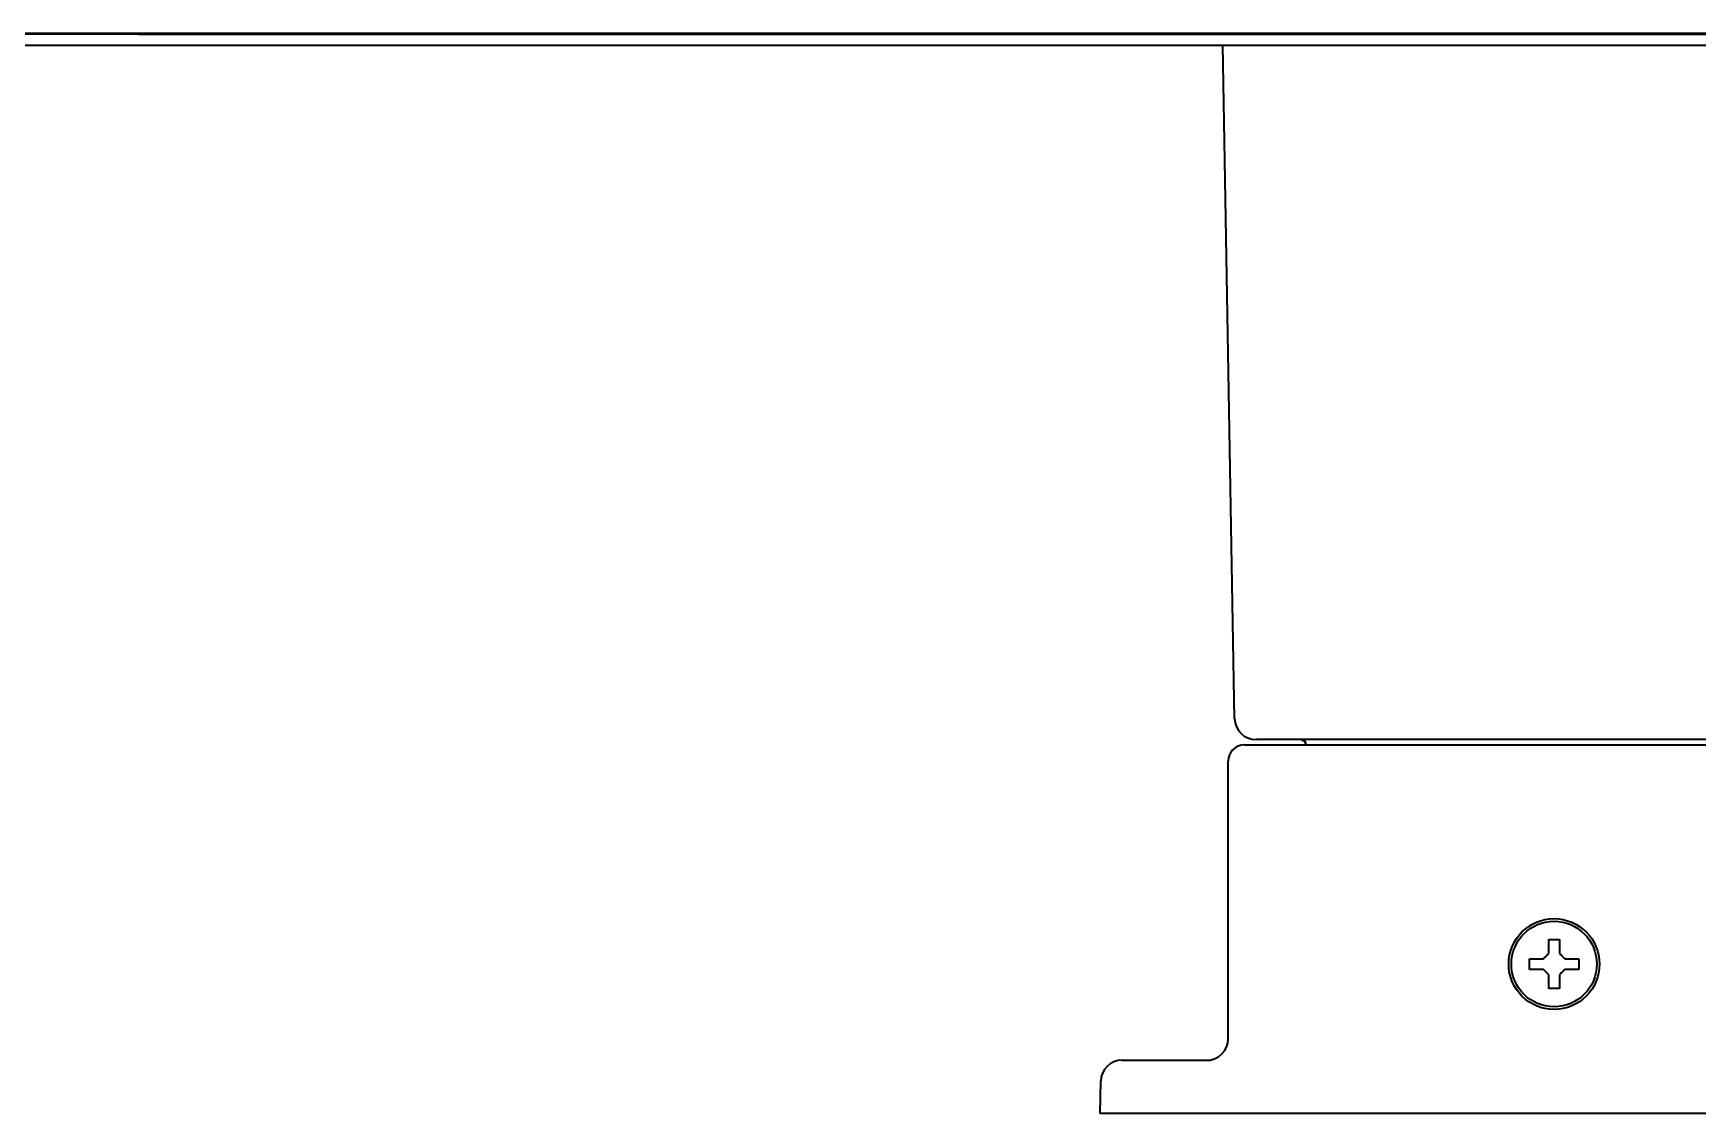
# Model space of a CAD drawing. Extents: x 5997 to 10491, y -672 to 3708.
# Drawn here: x 7817.5 to 7973.3, y 1270.8 to 1371.9 of the extents above; entities that cross this region are included whole.
import ezdxf

# ---------------------------------------------------------------- set-up
doc = ezdxf.new("R2010")
doc.units = 0
doc.header["$LTSCALE"] = 5
doc.layers.add('1', color=7, linetype='CONTINUOUS', true_color=0xffffff)

msp = doc.modelspace()

# ---------------------------------------------------------------- linework, layer by layer
at = {"layer": '1', "color": 7, "linetype": 'Continuous', "lineweight": 35}
for p, q in [((7255.34, 1371.93), (8068.41, 1371.93)), ((7826.37, 1371.83), (7798.37, 1371.83)), ((7827.37, 1371.83), (7826.37, 1371.83)), ((7827.37, 1371.83), (8071.67, 1371.83)), ((7829.37, 1371.93), (7829.37, 1371.83)), ((7931.37, 1371.83), (7931.37, 1371.93)), ((7252.67, 1370.83), (8071.67, 1370.83)), ((7929.97, 1307.79), (7928.87, 1370.83)), ((7933.97, 1305.83), (7931.97, 1305.83)), ((7985.77, 1305.83), (7933.97, 1305.83)), ((7930.87, 1305.33), (7933.37, 1305.33)), ((7933.37, 1305.33), (7986.37, 1305.33)), ((7936.63, 1305.33), (7936.63, 1305.33)), ((7929.37, 1277.83), (7929.37, 1303.83)), ((7957.57, 1284.83), (7957.57, 1285.33)), ((7962.17, 1285.33), (7962.17, 1284.83)), ((7957.57, 1284.33), (7957.57, 1284.83)), ((7962.17, 1284.83), (7962.17, 1284.33)), ((7918.46, 1275.58), (7918.45, 1275.57)), ((7919.43, 1275.83), (7921.43, 1275.83)), ((7921.43, 1275.83), (7927.74, 1275.83)), ((7917.37, 1270.83), (7917.43, 1273.86)), ((7921.37, 1270.83), (7917.37, 1270.83)), ((7998.37, 1270.83), (7921.37, 1270.83))]:
    msp.add_line(p, q, dxfattribs=at)
for radius in [4.25, 4]:
    msp.add_circle((7959.87, 1284.83), radius, dxfattribs=at)
for centre, radius, start, end in [((7931.97, 1307.83), 2, 181, 270), ((7936.13, 1305.33), 0.5, 1, 90), ((7936.17, 1305.33), 0.5, 0, 90), ((7930.87, 1303.83), 1.5, 90, 180), ((7927.37, 1277.83), 2, 270, 0), ((7919.43, 1273.83), 2, 90, 179)]:
    msp.add_arc(centre, radius, start, end, dxfattribs=at)
for points, knots in [([(7931.37, 1371.83), (7931.21, 1371.83), (7931.05, 1371.84), (7930.87, 1371.88), (7930.85, 1371.88), (7930.84, 1371.88)], [0, 0, 0, 0, 0.90385, 0.90385, 1, 1, 1, 1]), ([(7960.37, 1287.13), (7960.37, 1286.92), (7960.37, 1286.71), (7960.37, 1286.39), (7960.37, 1286.28), (7960.37, 1286.05), (7960.37, 1285.94), (7960.37, 1285.83)], [0, 0, 0, 0, 0.5, 0.5, 0.75, 0.75, 1, 1, 1, 1]), ([(7957.57, 1285.33), (7957.78, 1285.33), (7957.99, 1285.33), (7958.31, 1285.33), (7958.42, 1285.33), (7958.64, 1285.33), (7958.76, 1285.33), (7958.87, 1285.33)], [0, 0, 0, 0, 0.5, 0.5, 0.75, 0.75, 1, 1, 1, 1]), ([(7959.37, 1282.53), (7959.37, 1282.73), (7959.37, 1282.94), (7959.37, 1283.26), (7959.37, 1283.37), (7959.37, 1283.6), (7959.37, 1283.71), (7959.37, 1283.83)], [0, 0, 0, 0, 0.5, 0.5, 0.75, 0.75, 1, 1, 1, 1]), ([(7962.17, 1284.33), (7961.97, 1284.33), (7961.76, 1284.33), (7961.44, 1284.33), (7961.33, 1284.33), (7961.1, 1284.33), (7960.99, 1284.33), (7960.87, 1284.33)], [0, 0, 0, 0, 0.5, 0.5, 0.75, 0.75, 1, 1, 1, 1])]:
    msp.add_open_spline(points, degree=3, knots=knots, dxfattribs=at)
for points in [[(7959.37, 1285.83), (7959.37, 1285.88), (7959.37, 1285.99), (7959.37, 1286.15), (7959.37, 1286.31), (7959.37, 1286.46), (7959.37, 1286.62), (7959.37, 1286.77), (7959.37, 1286.94), (7959.37, 1287.06), (7959.37, 1287.13)], [(7959.37, 1287.13), (7959.54, 1287.13), (7959.87, 1287.13), (7960.21, 1287.13), (7960.37, 1287.13)], [(7958.87, 1285.33), (7958.9, 1285.35), (7958.94, 1285.4), (7959.02, 1285.47), (7959.09, 1285.54), (7959.16, 1285.61), (7959.23, 1285.68), (7959.3, 1285.75), (7959.35, 1285.8), (7959.37, 1285.83)], [(7960.37, 1285.83), (7960.4, 1285.8), (7960.45, 1285.75), (7960.52, 1285.68), (7960.6, 1285.6), (7960.67, 1285.53), (7960.73, 1285.46), (7960.8, 1285.4), (7960.85, 1285.35), (7960.87, 1285.33)], [(7960.87, 1285.33), (7960.93, 1285.33), (7961.04, 1285.33), (7961.2, 1285.33), (7961.36, 1285.33), (7961.51, 1285.33), (7961.66, 1285.33), (7961.82, 1285.33), (7961.99, 1285.33), (7962.11, 1285.33), (7962.17, 1285.33)], [(7958.87, 1284.33), (7958.82, 1284.33), (7958.71, 1284.33), (7958.55, 1284.33), (7958.39, 1284.33), (7958.23, 1284.33), (7958.08, 1284.33), (7957.93, 1284.33), (7957.76, 1284.33), (7957.64, 1284.33), (7957.57, 1284.33)], [(7959.37, 1283.83), (7959.35, 1283.85), (7959.3, 1283.9), (7959.22, 1283.98), (7959.15, 1284.05), (7959.08, 1284.12), (7959.01, 1284.19), (7958.94, 1284.26), (7958.9, 1284.3), (7958.87, 1284.33)], [(7960.87, 1284.33), (7960.85, 1284.3), (7960.8, 1284.25), (7960.73, 1284.18), (7960.66, 1284.11), (7960.59, 1284.04), (7960.52, 1283.97), (7960.44, 1283.9), (7960.4, 1283.85), (7960.37, 1283.83)], [(7960.37, 1283.83), (7960.37, 1283.77), (7960.37, 1283.66), (7960.37, 1283.5), (7960.37, 1283.34), (7960.37, 1283.19), (7960.37, 1283.04), (7960.37, 1282.88), (7960.37, 1282.71), (7960.37, 1282.59), (7960.37, 1282.53)], [(7960.37, 1282.53), (7960.21, 1282.53), (7959.87, 1282.53), (7959.54, 1282.53), (7959.37, 1282.53)]]:
    msp.add_open_spline(points, degree=3, dxfattribs=at)

doc.saveas('drawing.dxf')
